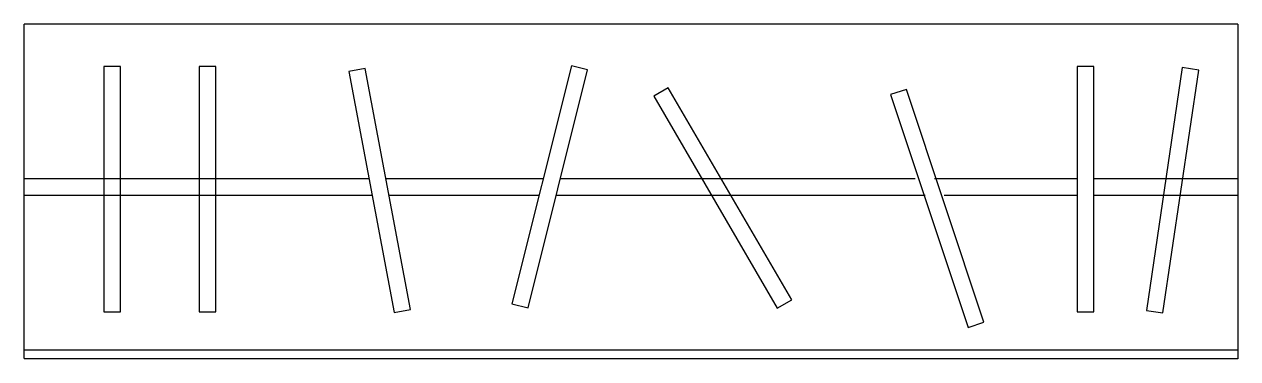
# Model space of a CAD drawing. Header units: millimetres. Extents: x 2131.95 to 2134.11, y 1820.03 to 1820.62.
import ezdxf

# ---------------------------------------------------------------- set-up
doc = ezdxf.new("R2010")
doc.units = ezdxf.units.MM

msp = doc.modelspace()

# ---------------------------------------------------------------- linework, layer by layer
for p, q in [((2131.9535, 1820.0292), (2131.9535, 1820.6232)), ((2134.1131, 1820.6232), (2131.9535, 1820.6232)), ((2134.1131, 1820.6232), (2134.1131, 1820.0287)), ((2132.5671, 1820.3487), (2131.9535, 1820.3487)), ((2132.8771, 1820.3487), (2132.5972, 1820.3487)), ((2132.8771, 1820.3487), (2132.8478, 1820.3487)), ((2132.9467, 1820.3487), (2132.9075, 1820.3487)), ((2133.1207, 1820.3487), (2132.9075, 1820.3487)), ((2133.1595, 1820.3487), (2132.9768, 1820.3487)), ((2133.4306, 1820.3487), (2133.1507, 1820.3487)), ((2133.2567, 1820.3487), (2133.1937, 1820.3487)), ((2133.5391, 1820.3487), (2133.2872, 1820.3487)), ((2133.8276, 1820.3487), (2133.5734, 1820.3487)), ((2134.1131, 1820.3487), (2133.8572, 1820.3487)), ((2132.5727, 1820.3187), (2131.9535, 1820.3187)), ((2132.8696, 1820.3187), (2132.6028, 1820.3187)), ((2132.8696, 1820.3187), (2132.8478, 1820.3187)), ((2132.9524, 1820.3187), (2132.9, 1820.3187)), ((2133.1263, 1820.3187), (2132.9, 1820.3187)), ((2133.177, 1820.3187), (2132.9824, 1820.3187)), ((2133.4231, 1820.3187), (2133.1564, 1820.3187)), ((2133.2492, 1820.3187), (2133.2112, 1820.3187)), ((2133.5566, 1820.3187), (2133.2797, 1820.3187)), ((2133.8276, 1820.3187), (2133.5908, 1820.3187)), ((2134.1131, 1820.3187), (2133.8572, 1820.3187)), ((2134.1131, 1820.0437), (2131.9535, 1820.0437)), ((2134.1131, 1820.0287), (2131.954, 1820.0287))]:
    msp.add_line(p, q)
for points in [[(2132.0951, 1820.1121), (2132.1246, 1820.1121), (2132.1246, 1820.5483), (2132.0951, 1820.5483)], [(2132.2646, 1820.1121), (2132.2942, 1820.1121), (2132.2942, 1820.5483), (2132.2646, 1820.5483)], [(2132.6117, 1820.1107), (2132.6408, 1820.1162), (2132.5604, 1820.5449), (2132.5314, 1820.5395)], [(2132.8215, 1820.1264), (2132.8502, 1820.1192), (2132.9559, 1820.5424), (2132.9273, 1820.5496)], [(2133.8276, 1820.1121), (2133.8572, 1820.1121), (2133.8572, 1820.5483), (2133.8276, 1820.5483)], [(2133.9505, 1820.1147), (2133.9798, 1820.1104), (2134.0436, 1820.5419), (2134.0144, 1820.5462)], [(2133.2937, 1820.1185), (2133.3193, 1820.1334), (2133.0996, 1820.5102), (2133.074, 1820.4953)], [(2133.6333, 1820.0844), (2133.6613, 1820.0937), (2133.5235, 1820.5076), (2133.4954, 1820.4982)]]:
    msp.add_lwpolyline(points, close=True)
msp.add_arc((2131.954, 1820.0292), 0.000485, 180, 270)

doc.saveas('drawing.dxf')
